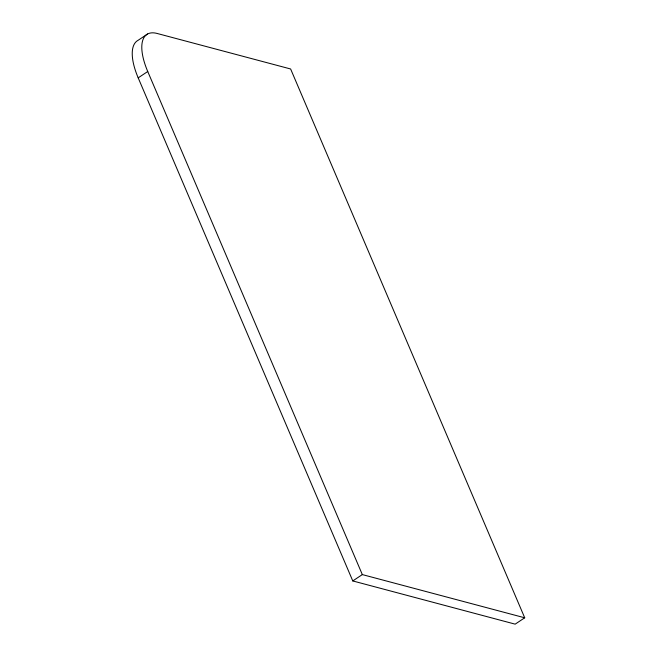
<?xml version="1.0" encoding="UTF-8"?>
<svg xmlns="http://www.w3.org/2000/svg" width="657" height="657" viewBox="0 0 657 657"><rect width="100%" height="100%" fill="white"/><g stroke="black" fill="none" stroke-linecap="round" stroke-linejoin="round"><path stroke-width="0.99" d="M147.57 34L138.011 40.356A53.775 21.796 56.4 0 0 138.192 77.855L352.776 580.936L515.162 624.15L524.713 617.794L290.624 68.977L157.146 33.466A53.775 21.796 56.4 0 0 147.743 71.506L362.327 574.588L524.713 617.794M138.192 77.855L147.743 71.506M352.776 580.936L362.327 574.588"/></g></svg>
